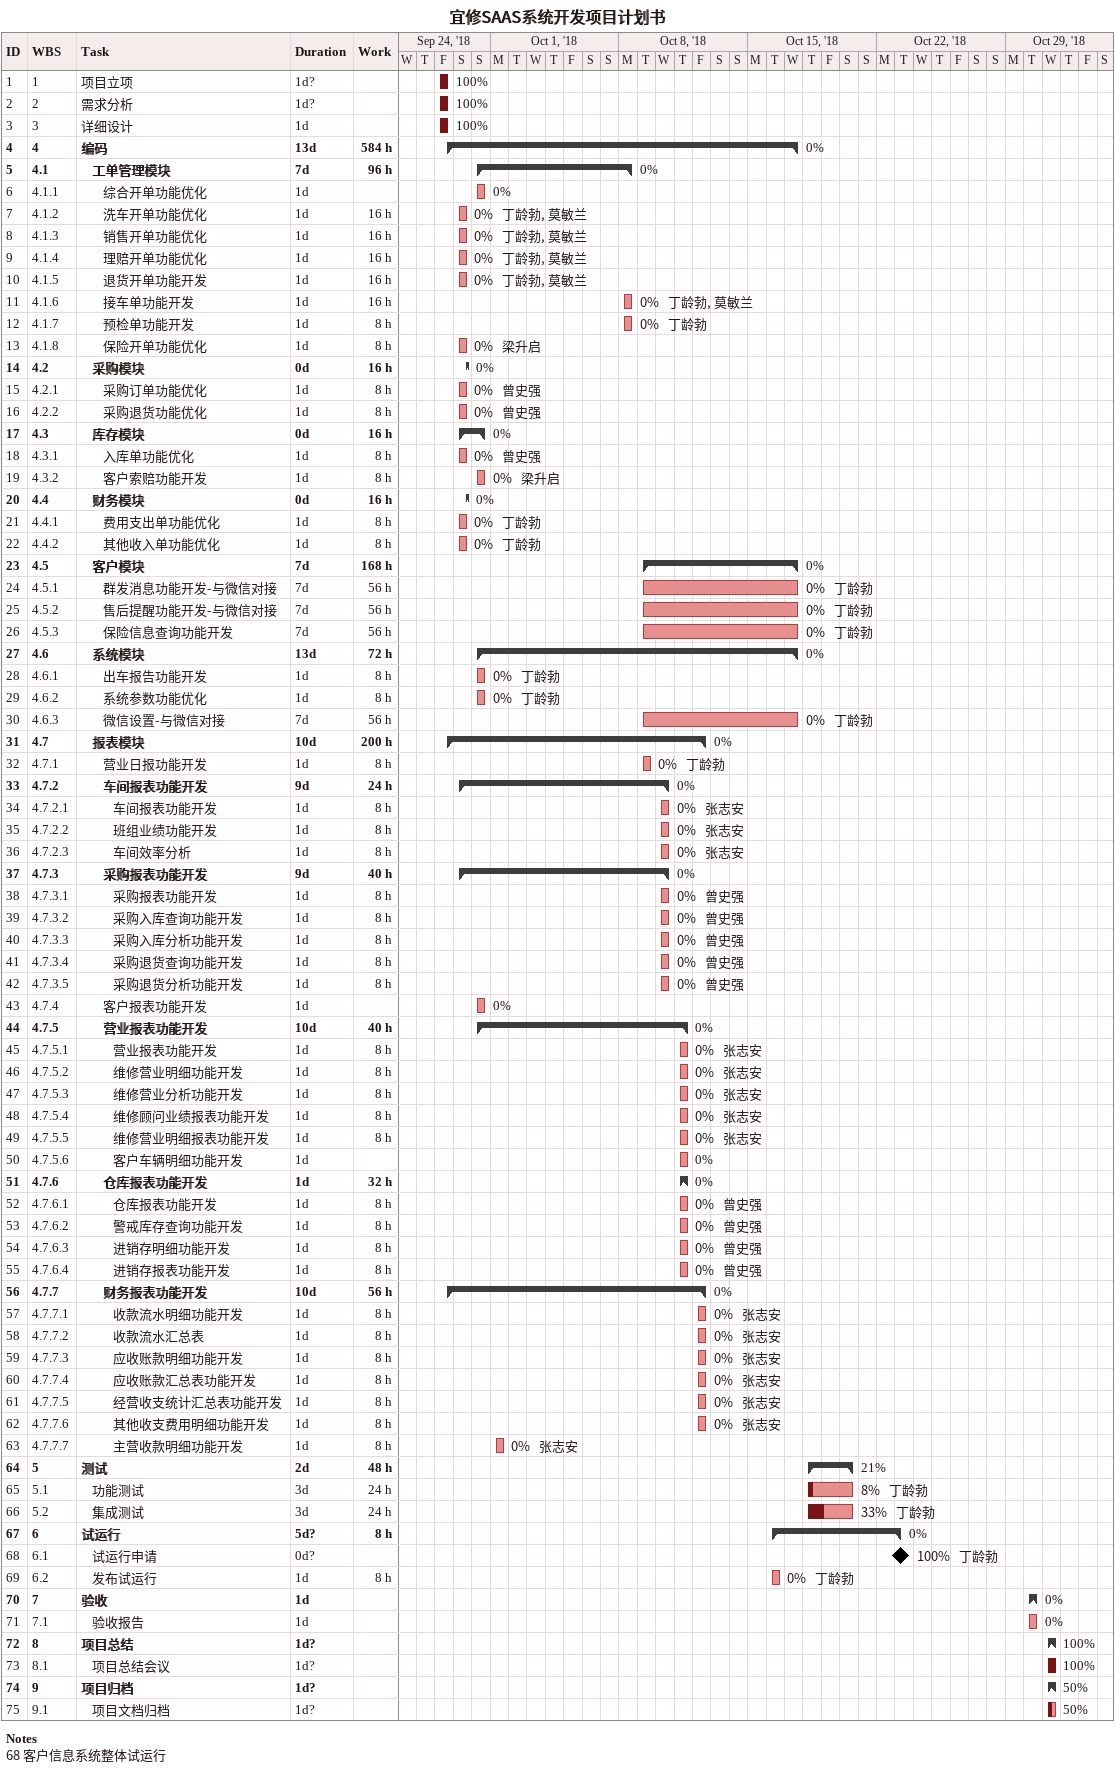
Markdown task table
宜修SAAS系统开发项目计划书

| ID | WBS | Task | Duration | Start | Finish | Resources | % complete | Work (h) |
|---|---|---|---|---|---|---|---|---|
| 1 | 1 | 项目立项 | 1d? | 2018-09-28 | 2018-09-28 |  | 100 |  |
| 2 | 2 | 需求分析 | 1d? | 2018-09-28 | 2018-09-28 |  | 100 |  |
| 3 | 3 | 详细设计 | 1d | 2018-09-28 | 2018-09-28 |  | 100 |  |
| 4 | 4 | **编码** | 13d | 2018-09-28 | 2018-10-17 |  | 0 | 584 |
| 5 | 4.1 | **工单管理模块** | 7d | 2018-09-30 | 2018-10-08 |  | 0 | 96 |
| 6 | 4.1.1 | 综合开单功能优化 | 1d | 2018-09-30 | 2018-09-30 |  | 0 |  |
| 7 | 4.1.2 | 洗车开单功能优化 | 1d | 2018-09-29 | 2018-09-29 | 丁龄勃, 莫敏兰 | 0 | 16 |
| 8 | 4.1.3 | 销售开单功能优化 | 1d | 2018-09-29 | 2018-09-29 | 丁龄勃, 莫敏兰 | 0 | 16 |
| 9 | 4.1.4 | 理赔开单功能优化 | 1d | 2018-09-29 | 2018-09-29 | 丁龄勃, 莫敏兰 | 0 | 16 |
| 10 | 4.1.5 | 退货开单功能开发 | 1d | 2018-09-29 | 2018-09-29 | 丁龄勃, 莫敏兰 | 0 | 16 |
| 11 | 4.1.6 | 接车单功能开发 | 1d | 2018-10-08 | 2018-10-08 | 丁龄勃, 莫敏兰 | 0 | 16 |
| 12 | 4.1.7 | 预检单功能开发 | 1d | 2018-10-08 | 2018-10-08 | 丁龄勃 | 0 | 8 |
| 13 | 4.1.8 | 保险开单功能优化 | 1d | 2018-09-29 | 2018-09-29 | 梁升启 | 0 | 8 |
| 14 | 4.2 | **采购模块** | 0d | 2018-09-29 | 2018-09-29 |  | 0 | 16 |
| 15 | 4.2.1 | 采购订单功能优化 | 1d | 2018-09-29 | 2018-09-29 | 曾史强 | 0 | 8 |
| 16 | 4.2.2 | 采购退货功能优化 | 1d | 2018-09-29 | 2018-09-29 | 曾史强 | 0 | 8 |
| 17 | 4.3 | **库存模块** | 0d | 2018-09-29 | 2018-09-30 |  | 0 | 16 |
| 18 | 4.3.1 | 入库单功能优化 | 1d | 2018-09-29 | 2018-09-29 | 曾史强 | 0 | 8 |
| 19 | 4.3.2 | 客户索赔功能开发 | 1d | 2018-09-30 | 2018-09-30 | 梁升启 | 0 | 8 |
| 20 | 4.4 | **财务模块** | 0d | 2018-09-29 | 2018-09-29 |  | 0 | 16 |
| 21 | 4.4.1 | 费用支出单功能优化 | 1d | 2018-09-29 | 2018-09-29 | 丁龄勃 | 0 | 8 |
| 22 | 4.4.2 | 其他收入单功能优化 | 1d | 2018-09-29 | 2018-09-29 | 丁龄勃 | 0 | 8 |
| 23 | 4.5 | **客户模块** | 7d | 2018-10-09 | 2018-10-17 |  | 0 | 168 |
| 24 | 4.5.1 | 群发消息功能开发-与微信对接 | 7d | 2018-10-09 | 2018-10-17 | 丁龄勃 | 0 | 56 |
| 25 | 4.5.2 | 售后提醒功能开发-与微信对接 | 7d | 2018-10-09 | 2018-10-17 | 丁龄勃 | 0 | 56 |
| 26 | 4.5.3 | 保险信息查询功能开发 | 7d | 2018-10-09 | 2018-10-17 | 丁龄勃 | 0 | 56 |
| 27 | 4.6 | **系统模块** | 13d | 2018-09-30 | 2018-10-17 |  | 0 | 72 |
| 28 | 4.6.1 | 出车报告功能开发 | 1d | 2018-09-30 | 2018-09-30 | 丁龄勃 | 0 | 8 |
| 29 | 4.6.2 | 系统参数功能优化 | 1d | 2018-09-30 | 2018-09-30 | 丁龄勃 | 0 | 8 |
| 30 | 4.6.3 | 微信设置-与微信对接 | 7d | 2018-10-09 | 2018-10-17 | 丁龄勃 | 0 | 56 |
| 31 | 4.7 | **报表模块** | 10d | 2018-09-28 | 2018-10-12 |  | 0 | 200 |
| 32 | 4.7.1 | 营业日报功能开发 | 1d | 2018-10-09 | 2018-10-09 | 丁龄勃 | 0 | 8 |
| 33 | 4.7.2 | **车间报表功能开发** | 9d | 2018-09-29 | 2018-10-10 |  | 0 | 24 |
| 34 | 4.7.2.1 | 车间报表功能开发 | 1d | 2018-10-10 | 2018-10-10 | 张志安 | 0 | 8 |
| 35 | 4.7.2.2 | 班组业绩功能开发 | 1d | 2018-10-10 | 2018-10-10 | 张志安 | 0 | 8 |
| 36 | 4.7.2.3 | 车间效率分析 | 1d | 2018-10-10 | 2018-10-10 | 张志安 | 0 | 8 |
| 37 | 4.7.3 | **采购报表功能开发** | 9d | 2018-09-29 | 2018-10-10 |  | 0 | 40 |
| 38 | 4.7.3.1 | 采购报表功能开发 | 1d | 2018-10-10 | 2018-10-10 | 曾史强 | 0 | 8 |
| 39 | 4.7.3.2 | 采购入库查询功能开发 | 1d | 2018-10-10 | 2018-10-10 | 曾史强 | 0 | 8 |
| 40 | 4.7.3.3 | 采购入库分析功能开发 | 1d | 2018-10-10 | 2018-10-10 | 曾史强 | 0 | 8 |
| 41 | 4.7.3.4 | 采购退货查询功能开发 | 1d | 2018-10-10 | 2018-10-10 | 曾史强 | 0 | 8 |
| 42 | 4.7.3.5 | 采购退货分析功能开发 | 1d | 2018-10-10 | 2018-10-10 | 曾史强 | 0 | 8 |
| 43 | 4.7.4 | 客户报表功能开发 | 1d | 2018-09-30 | 2018-09-30 |  | 0 |  |
| 44 | 4.7.5 | **营业报表功能开发** | 10d | 2018-09-30 | 2018-10-11 |  | 0 | 40 |
| 45 | 4.7.5.1 | 营业报表功能开发 | 1d | 2018-10-11 | 2018-10-11 | 张志安 | 0 | 8 |
| 46 | 4.7.5.2 | 维修营业明细功能开发 | 1d | 2018-10-11 | 2018-10-11 | 张志安 | 0 | 8 |
| 47 | 4.7.5.3 | 维修营业分析功能开发 | 1d | 2018-10-11 | 2018-10-11 | 张志安 | 0 | 8 |
| 48 | 4.7.5.4 | 维修顾问业绩报表功能开发 | 1d | 2018-10-11 | 2018-10-11 | 张志安 | 0 | 8 |
| 49 | 4.7.5.5 | 维修营业明细报表功能开发 | 1d | 2018-10-11 | 2018-10-11 | 张志安 | 0 | 8 |
| 50 | 4.7.5.6 | 客户车辆明细功能开发 | 1d | 2018-10-11 | 2018-10-11 |  | 0 |  |
| 51 | 4.7.6 | **仓库报表功能开发** | 1d | 2018-10-11 | 2018-10-11 |  | 0 | 32 |
| 52 | 4.7.6.1 | 仓库报表功能开发 | 1d | 2018-10-11 | 2018-10-11 | 曾史强 | 0 | 8 |
| 53 | 4.7.6.2 | 警戒库存查询功能开发 | 1d | 2018-10-11 | 2018-10-11 | 曾史强 | 0 | 8 |
| 54 | 4.7.6.3 | 进销存明细功能开发 | 1d | 2018-10-11 | 2018-10-11 | 曾史强 | 0 | 8 |
| 55 | 4.7.6.4 | 进销存报表功能开发 | 1d | 2018-10-11 | 2018-10-11 | 曾史强 | 0 | 8 |
| 56 | 4.7.7 | **财务报表功能开发** | 10d | 2018-09-28 | 2018-10-12 |  | 0 | 56 |
| 57 | 4.7.7.1 | 收款流水明细功能开发 | 1d | 2018-10-12 | 2018-10-12 | 张志安 | 0 | 8 |
| 58 | 4.7.7.2 | 收款流水汇总表 | 1d | 2018-10-12 | 2018-10-12 | 张志安 | 0 | 8 |
| 59 | 4.7.7.3 | 应收账款明细功能开发 | 1d | 2018-10-12 | 2018-10-12 | 张志安 | 0 | 8 |
| 60 | 4.7.7.4 | 应收账款汇总表功能开发 | 1d | 2018-10-12 | 2018-10-12 | 张志安 | 0 | 8 |
| 61 | 4.7.7.5 | 经营收支统计汇总表功能开发 | 1d | 2018-10-12 | 2018-10-12 | 张志安 | 0 | 8 |
| 62 | 4.7.7.6 | 其他收支费用明细功能开发 | 1d | 2018-10-12 | 2018-10-12 | 张志安 | 0 | 8 |
| 63 | 4.7.7.7 | 主营收款明细功能开发 | 1d | 2018-10-01 | 2018-10-01 | 张志安 | 0 | 8 |
| 64 | 5 | **测试** | 2d | 2018-10-18 | 2018-10-20 |  | 21 | 48 |
| 65 | 5.1 | 功能测试 | 3d | 2018-10-18 | 2018-10-20 | 丁龄勃 | 8 | 24 |
| 66 | 5.2 | 集成测试 | 3d | 2018-10-18 | 2018-10-20 | 丁龄勃 | 33 | 24 |
| 67 | 6 | **试运行** | 5d? | 2018-10-16 | 2018-10-23 |  | 0 | 8 |
| 68 | 6.1 | 试运行申请 | 0d? | 2018-10-23 | 2018-10-23 | 丁龄勃 | 100 |  |
| 69 | 6.2 | 发布试运行 | 1d | 2018-10-16 | 2018-10-16 | 丁龄勃 | 0 | 8 |
| 70 | 7 | **验收** | 1d | 2018-10-30 | 2018-10-30 |  | 0 |  |
| 71 | 7.1 | 验收报告 | 1d | 2018-10-30 | 2018-10-30 |  | 0 |  |
| 72 | 8 | **项目总结** | 1d? | 2018-10-31 | 2018-10-31 |  | 100 |  |
| 73 | 8.1 | 项目总结会议 | 1d? | 2018-10-31 | 2018-10-31 |  | 100 |  |
| 74 | 9 | **项目归档** | 1d? | 2018-10-31 | 2018-10-31 |  | 50 |  |
| 75 | 9.1 | 项目文档归档 | 1d? | 2018-10-31 | 2018-10-31 |  | 50 |  |

Notes
- 68: 客户信息系统整体试运行
